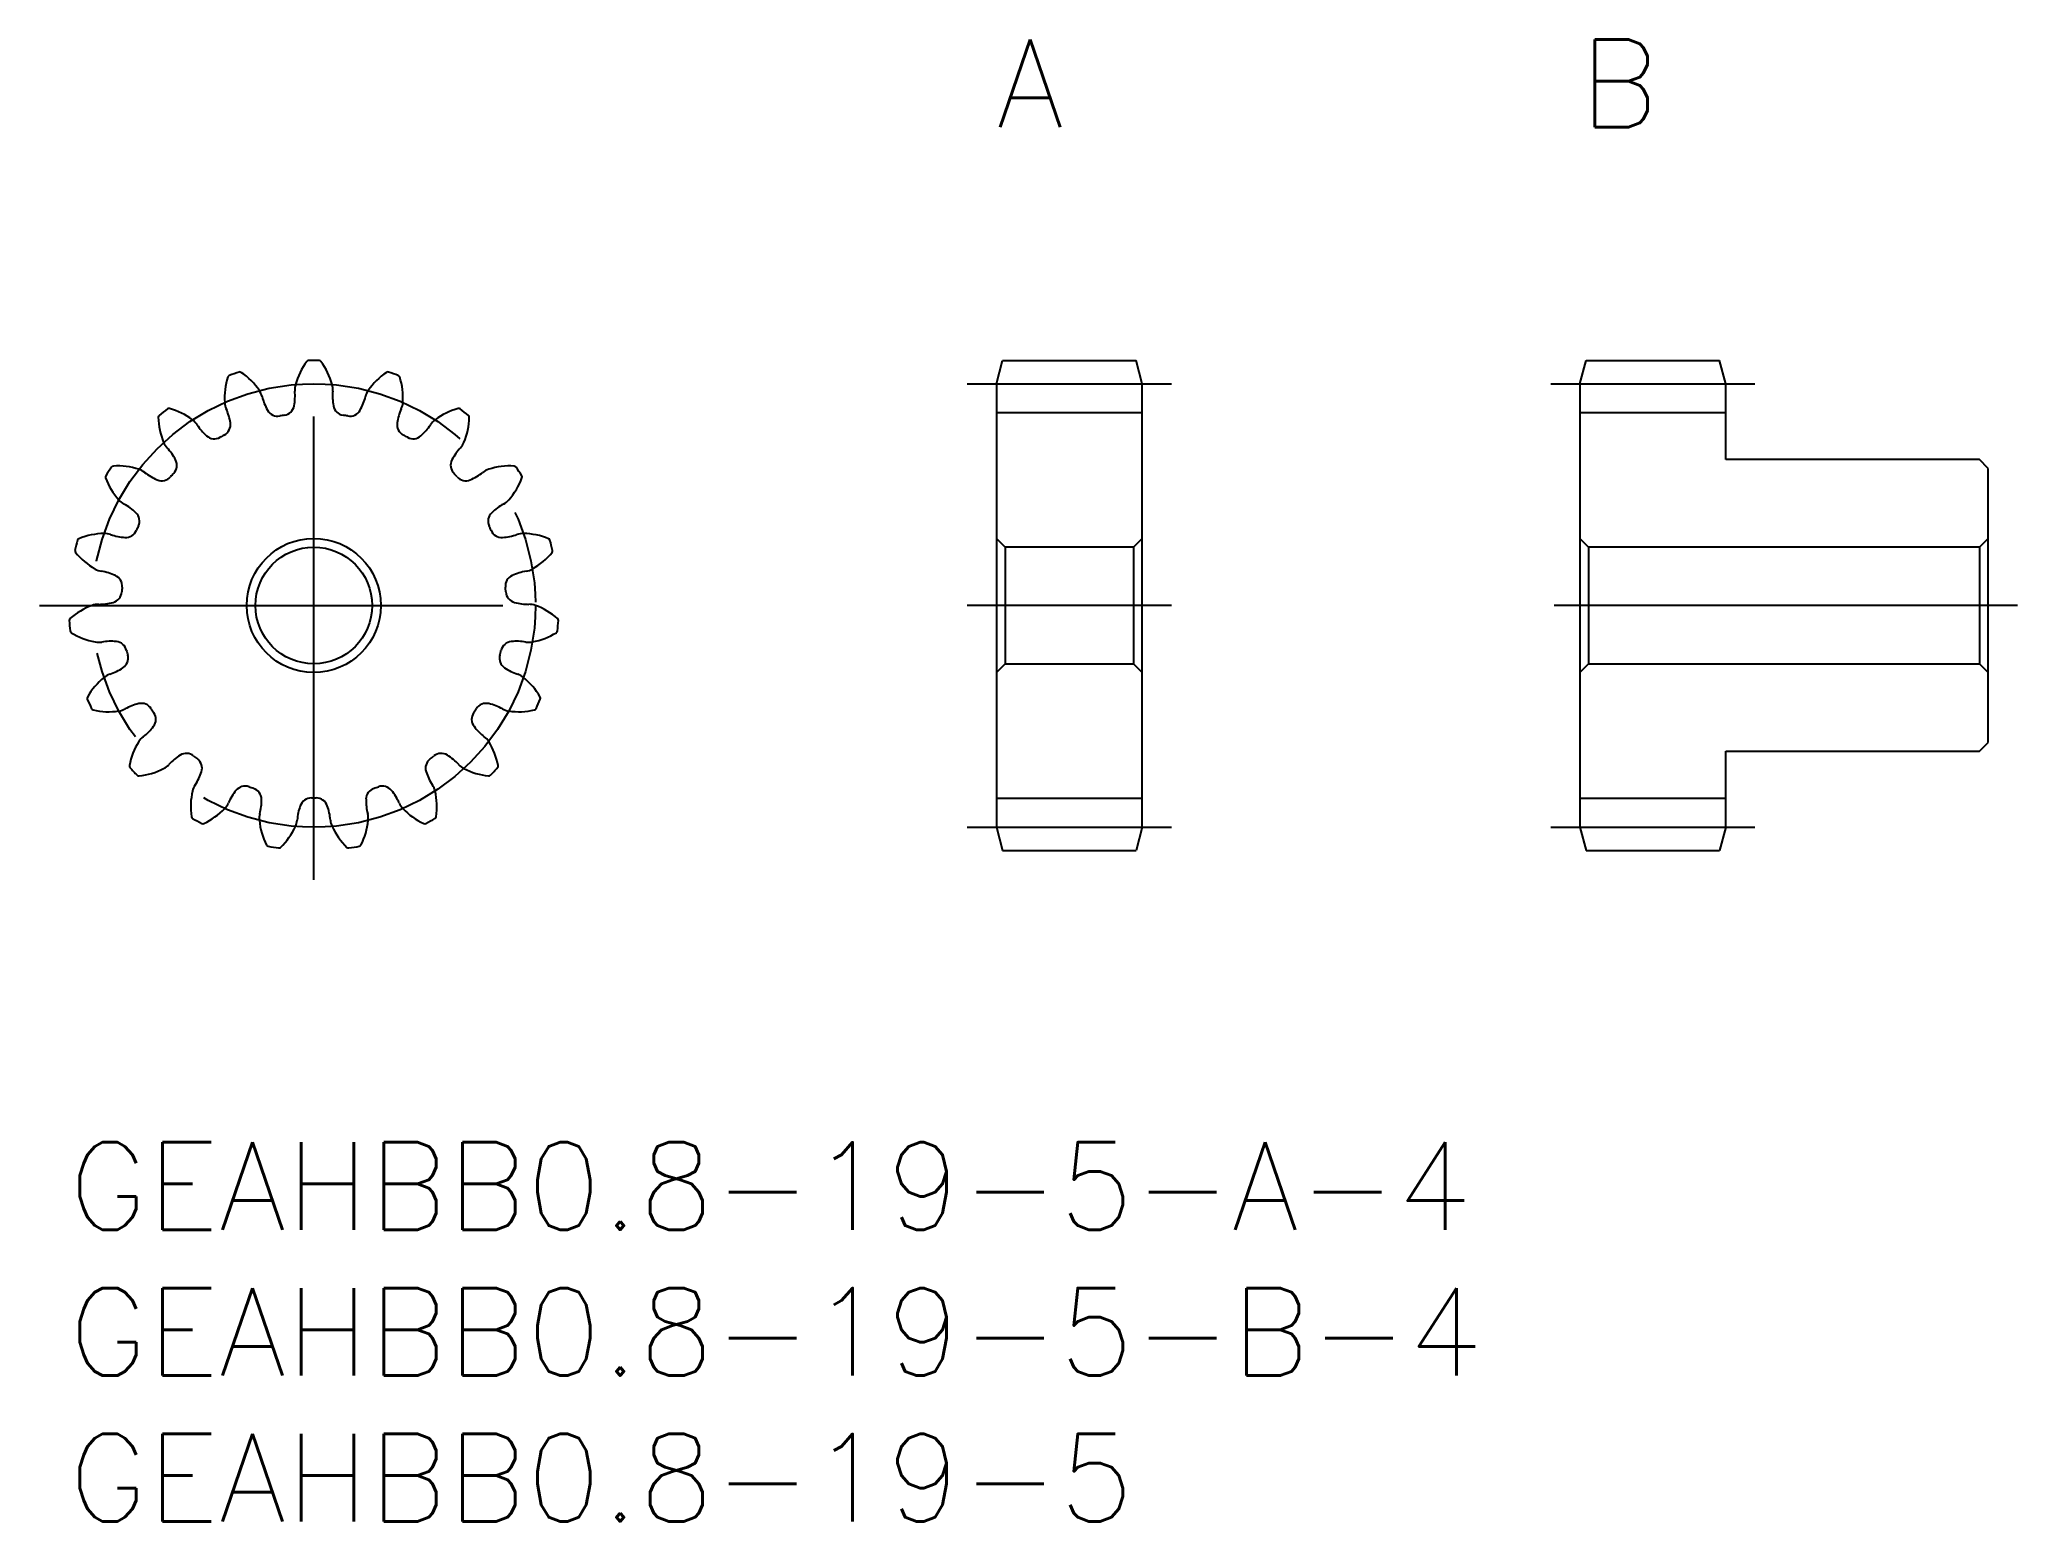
# Model space of a CAD drawing. Extents: x -1 to 66.8, y -13 to 37.8.
import ezdxf

# ---------------------------------------------------------------- set-up
doc = ezdxf.new("R2010")
doc.units = 0
doc.header["$LTSCALE"] = 0.5
doc.linetypes.add('CENTER', pattern=[50.8, 31.75, -6.35, 6.35, -6.35])
for name, color, linetype in [('MSM_CENTER', 1, 'CENTER'), ('MSM_CONTINUOUS', 7, 'CONTINUOUS'), ('MSM_PART_NUMBER', 7, 'CONTINUOUS')]:
    doc.layers.add(name, color=color, linetype=linetype)
doc.styles.get("Standard").update_dxf_attribs({"font": 'txt.shx', "height": 1, "bigfont": 'bigfont.shx'})

# ---------------------------------------------------------------- blocks, each defined once
blk = doc.blocks.new('*U2')
at = {"layer": 'MSM_PART_NUMBER'}
blk.add_text('GEAHBB0.8-19-5-A-4', height=3, dxfattribs=at).set_placement((0, -3))
blk = doc.blocks.new('*U3')
at = {"layer": 'MSM_PART_NUMBER'}
blk.add_text('GEAHBB0.8-19-5-B-4', height=3, dxfattribs=at).set_placement((0, -8))
blk = doc.blocks.new('*U4')
at = {"layer": 'MSM_PART_NUMBER'}
blk.add_text('GEAHBB0.8-19-5', height=3, dxfattribs=at).set_placement((0, -13))
blk = doc.blocks.new('*U5')
at = {"layer": 'MSM_PART_NUMBER'}
blk.add_text('A', height=3, dxfattribs=at).set_placement((31.8, 34.8))
blk = doc.blocks.new('*U6')
at = {"layer": 'MSM_PART_NUMBER'}
blk.add_text('B', height=3, dxfattribs=at).set_placement((51.8, 34.8))

msp = doc.modelspace()

# ---------------------------------------------------------------- linework, layer by layer
at = {"layer": 'MSM_CENTER'}
for p, q in [((8.4, 9), (8.4, 27.8)), ((30.8, 26), (37.8, 26)), ((50.8, 26), (57.8, 26)), ((-1, 18.4), (17.8, 18.4)), ((37.8, 18.4), (30.8, 18.4)), ((66.8, 18.4), (50.8, 18.4)), ((30.8, 10.8), (37.8, 10.8)), ((50.8, 10.8), (57.8, 10.8))]:
    msp.add_line(p, q, dxfattribs=at)
msp.add_circle((8.4, 18.4), 7.6, dxfattribs=at)
at = {"layer": 'MSM_CONTINUOUS'}
for p, q in [((31.8, 26), (32.014, 26.8)), ((32.014, 26.8), (36.586, 26.8)), ((36.8, 26), (36.586, 26.8)), ((51.8, 26), (52.014, 26.8)), ((52.014, 26.8), (56.586, 26.8)), ((56.8, 26), (56.586, 26.8)), ((31.8, 26), (31.8, 10.8)), ((36.8, 10.8), (36.8, 26)), ((51.8, 26), (51.8, 10.8)), ((56.8, 23.4), (56.8, 26)), ((36.8, 25), (31.8, 25)), ((56.8, 25), (51.8, 25)), ((65.5, 23.4), (56.8, 23.4)), ((65.8, 23.1), (65.5, 23.4)), ((65.8, 13.7), (65.8, 23.1)), ((31.8, 20.7), (32.1, 20.4)), ((32.1, 20.4), (32.1, 16.4)), ((36.5, 20.4), (32.1, 20.4)), ((36.5, 20.4), (36.8, 20.7)), ((36.5, 20.4), (36.5, 16.4)), ((51.8, 20.7), (52.1, 20.4)), ((52.1, 20.4), (52.1, 16.4)), ((65.5, 20.4), (52.1, 20.4)), ((65.5, 20.4), (65.8, 20.7)), ((65.5, 20.4), (65.5, 16.4)), ((32.1, 16.4), (31.8, 16.1)), ((32.1, 16.4), (36.5, 16.4)), ((36.8, 16.1), (36.5, 16.4)), ((52.1, 16.4), (51.8, 16.1)), ((52.1, 16.4), (65.5, 16.4)), ((65.8, 16.1), (65.5, 16.4)), ((65.5, 13.4), (65.8, 13.7)), ((56.8, 10.8), (56.8, 13.4)), ((56.8, 13.4), (65.5, 13.4)), ((31.8, 11.8), (36.8, 11.8)), ((51.8, 11.8), (56.8, 11.8)), ((31.8, 10.8), (32.014, 10)), ((36.8, 10.8), (36.586, 10)), ((51.8, 10.8), (52.014, 10)), ((56.8, 10.8), (56.586, 10)), ((32.014, 10), (36.586, 10)), ((52.014, 10), (56.586, 10))]:
    msp.add_line(p, q, dxfattribs=at)
for radius in [2.3, 2]:
    msp.add_circle((8.4, 18.4), radius, dxfattribs=at)
for centre, radius, start, end in [((10.064, 25.349), 2.375, 143.37077, 164.73684), ((8.222, 26.718), 0.08, 91.22701, 143.37079), ((8.4, 18.4), 8.4, 88.77311, 91.22689), ((8.578, 26.718), 0.08, 36.62923, 88.77312), ((6.736, 25.349), 2.375, 15.26316, 36.62923), ((7.717, 25.512), 2.375, 162.31814, 183.68421), ((5.531, 26.21), 0.08, 110.17426, 162.31816), ((8.4, 18.4), 8.4, 107.72048, 110.17426), ((5.868, 26.325), 0.08, 55.5766, 107.72048), ((4.57, 24.432), 2.375, 34.21053, 55.5766), ((5.996, 25.402), 0.651, 14.13202, 34.21054), ((8.4, 25.803), 0.651, 164.73683, 184.81534), ((8.4, 25.803), 0.651, 355.18466, 15.26317), ((10.804, 25.402), 0.651, 145.78946, 165.86798), ((12.23, 24.432), 2.375, 124.4234, 145.78947), ((10.932, 26.325), 0.08, 72.27964, 124.4234), ((8.4, 18.4), 8.4, 69.82574, 72.27952), ((11.269, 26.21), 0.08, 17.68186, 69.82574), ((9.083, 25.512), 2.375, 356.31579, 17.68186), ((8.4, 18.4), 8.4, 126.66785, 129.12162), ((3.432, 25.074), 0.08, 74.52396, 126.66785), ((2.819, 22.862), 2.375, 53.15789, 74.52396), ((5.996, 25.402), 0.651, 183.6842, 203.76271), ((3.662, 24.374), 1.9, 8.56446, 23.76272), ((8.47, 26.024), 1.9, 194.13201, 209.33028), ((7.162, 25.29), 0.4, 209.33029, 280.18705), ((7.334, 25.318), 0.4, 278.76032, 349.6171), ((5.858, 25.589), 1.9, 349.61709, 4.81535), ((10.942, 25.589), 1.9, 175.18465, 190.38291), ((9.466, 25.318), 0.4, 190.38292, 261.23968), ((9.638, 25.29), 0.4, 259.81296, 330.66973), ((8.33, 26.024), 1.9, 330.66972, 345.86799), ((13.138, 24.374), 1.9, 156.23728, 171.43554), ((10.804, 25.402), 0.651, 336.23729, 356.3158), ((13.981, 22.862), 2.375, 105.47604, 126.84211), ((13.368, 25.074), 0.08, 53.33227, 105.47604), ((8.4, 18.4), 8.4, 50.87838, 53.33215), ((3.15, 24.855), 0.08, 129.12162, 181.26553), ((5.445, 24.905), 2.375, 181.26551, 202.63158), ((3.853, 24.242), 0.651, 33.07939, 53.15791), ((5.99, 25.634), 1.9, 213.07938, 228.27765), ((5.145, 24.597), 0.4, 297.70769, 8.56446), ((8.4, 18.4), 6.6, 98.76032, 100.18705), ((8.4, 18.4), 6.6, 79.81295, 81.23968), ((11.655, 24.597), 0.4, 171.43554, 242.29231), ((10.81, 25.634), 1.9, 311.72235, 326.92062), ((12.947, 24.242), 0.651, 126.84209, 146.92061), ((11.355, 24.905), 2.375, 337.36842, 358.73449), ((13.65, 24.855), 0.08, 358.73449, 50.87838), ((3.853, 24.242), 0.651, 202.63157, 222.71008), ((1.979, 22.512), 1.9, 27.51183, 42.71009), ((4.992, 24.514), 0.4, 228.27765, 299.13442), ((8.4, 18.4), 6.6, 117.70769, 119.13442), ((8.4, 18.4), 6.6, 60.86558, 62.29231), ((11.808, 24.514), 0.4, 240.86559, 311.72236), ((14.821, 22.512), 1.9, 137.28991, 152.48817), ((12.947, 24.242), 0.651, 317.28992, 337.36843), ((8.4, 18.4), 8.4, 145.61522, 148.06899), ((1.534, 23.099), 0.08, 93.47133, 145.61522), ((1.673, 20.808), 2.375, 72.10526, 93.47133), ((2.203, 22.449), 0.651, 52.02676, 72.10528), ((3.309, 23.205), 0.4, 316.65506, 27.51183), ((13.491, 23.205), 0.4, 152.48817, 223.34494), ((14.597, 22.449), 0.651, 107.89472, 127.97324), ((15.127, 20.808), 2.375, 86.52867, 107.89474), ((15.266, 23.099), 0.08, 34.3849, 86.52867), ((8.4, 18.4), 8.4, 31.93101, 34.38478), ((1.339, 22.8), 0.08, 148.06899, 200.2129), ((3.493, 23.593), 2.375, 200.21288, 221.57895), ((3.772, 24.46), 1.9, 232.02675, 247.22502), ((3.191, 23.076), 0.4, 247.22501, 318.08179), ((8.4, 18.4), 6.6, 136.65505, 138.08179), ((8.4, 18.4), 6.6, 41.91821, 43.34494), ((13.609, 23.076), 0.4, 221.91823, 292.77498), ((13.028, 24.46), 1.9, 292.77498, 307.97325), ((13.307, 23.593), 2.375, 318.42105, 339.78712), ((15.461, 22.8), 0.08, 339.78712, 31.93101), ((2.203, 22.449), 0.651, 221.57893, 241.65745), ((0.992, 20.204), 1.9, 46.45919, 61.65746), ((15.808, 20.204), 1.9, 118.34254, 133.54081), ((14.597, 22.449), 0.651, 298.34255, 318.42107), ((2.025, 21.291), 0.4, 335.60243, 46.4592), ((8.4, 18.4), 6.6, 155.60242, 157.02916), ((14.775, 21.291), 0.4, 133.5408, 204.39758), ((8.4, 18.4), 6.6, 22.97084, 24.39758), ((8.4, 18.4), 8.4, 164.56259, 167.01636), ((0.38, 20.615), 0.08, 112.4187, 164.56259), ((1.255, 18.493), 2.375, 91.05263, 112.4187), ((1.224, 20.217), 0.651, 70.97413, 91.05265), ((2.055, 22.628), 1.9, 250.97412, 266.17238), ((1.955, 21.132), 0.4, 266.17238, 337.02916), ((14.845, 21.132), 0.4, 202.97086, 273.82762), ((14.745, 22.628), 1.9, 273.82762, 289.02588), ((15.576, 20.217), 0.651, 88.94735, 109.02587), ((15.545, 18.493), 2.375, 67.5813, 88.94737), ((16.42, 20.615), 0.08, 15.43753, 67.5813), ((8.4, 18.4), 8.4, 12.98364, 15.43742), ((0.293, 20.269), 0.08, 167.01636, 219.16026), ((2.072, 21.719), 2.375, 219.16025, 240.52632), ((14.728, 21.719), 2.375, 299.47368, 320.83975), ((16.507, 20.269), 0.08, 320.83975, 12.98364), ((1.224, 20.217), 0.651, 240.5263, 260.60482), ((0.807, 17.701), 1.9, 65.40656, 80.60483), ((1.432, 19.065), 0.4, 354.5498, 65.40657), ((8.4, 18.4), 6.6, 174.54979, 175.97652), ((15.368, 19.065), 0.4, 114.59343, 185.45021), ((8.4, 18.4), 6.6, 4.02348, 5.45021), ((15.993, 17.701), 1.9, 99.39517, 114.59344), ((15.576, 20.217), 0.651, 279.39518, 299.4737), ((1.612, 16.168), 2.375, 110, 131.36607), ((1.023, 17.789), 0.651, 89.9215, 110.00001), ((1.026, 20.339), 1.9, 269.92149, 285.11975), ((1.417, 18.891), 0.4, 285.11975, 355.97652), ((15.383, 18.891), 0.4, 184.02349, 254.88025), ((15.774, 20.339), 1.9, 254.88025, 270.07851), ((15.777, 17.789), 0.651, 69.99999, 90.0785), ((15.188, 16.168), 2.375, 48.63393, 70), ((0.096, 17.891), 0.08, 131.36607, 183.50995), ((8.4, 18.4), 8.4, 183.50995, 185.96373), ((8.4, 18.4), 8.4, 354.03627, 356.49005), ((16.704, 17.891), 0.08, 356.49005, 48.63393), ((0.125, 17.536), 0.08, 185.96385, 238.10763), ((1.338, 19.484), 2.375, 238.10762, 259.47368), ((1.023, 17.789), 0.651, 259.47367, 279.55219), ((1.446, 15.273), 1.9, 84.35393, 99.5522), ((1.593, 16.766), 0.4, 13.49717, 84.35394), ((15.207, 16.766), 0.4, 95.64606, 166.50284), ((15.354, 15.273), 1.9, 80.4478, 95.64607), ((15.777, 17.789), 0.651, 260.44781, 280.52633), ((15.462, 19.484), 2.375, 280.52632, 301.89239), ((16.675, 17.536), 0.08, 301.89239, 354.03627), ((1.636, 16.597), 0.4, 304.06711, 14.92389), ((8.4, 18.4), 6.6, 193.49716, 194.92389), ((15.164, 16.597), 0.4, 165.07612, 235.93289), ((8.4, 18.4), 6.6, 345.07611, 346.50284), ((2.705, 14.085), 2.375, 128.94737, 150.31344), ((1.621, 15.426), 0.651, 108.86887, 128.94738), ((0.796, 17.84), 1.9, 288.86886, 304.06712), ((16.004, 17.84), 1.9, 235.93288, 251.13114), ((15.179, 15.426), 0.651, 51.05262, 71.13113), ((14.095, 14.085), 2.375, 29.68656, 51.05263), ((0.711, 15.222), 0.08, 150.31344, 202.45732), ((8.4, 18.4), 8.4, 202.45732, 204.9111), ((2.838, 13.185), 1.9, 103.3013, 118.49957), ((2.493, 14.645), 0.4, 32.44454, 103.30131), ((14.307, 14.645), 0.4, 76.69869, 147.55547), ((13.962, 13.185), 1.9, 61.50043, 76.6987), ((8.4, 18.4), 8.4, 335.0889, 337.54268), ((16.089, 15.222), 0.08, 337.5428, 29.68657), ((0.854, 14.896), 0.08, 204.91122, 257.055), ((1.368, 17.132), 2.375, 257.05498, 278.42105), ((1.621, 15.426), 0.651, 278.42104, 298.49955), ((1.39, 15.401), 1.9, 307.81622, 323.01449), ((8.4, 18.4), 6.6, 212.44453, 213.87126), ((2.588, 14.499), 0.4, 323.01448, 33.87126), ((14.212, 14.499), 0.4, 146.12875, 216.98552), ((8.4, 18.4), 6.6, 326.12874, 327.55547), ((15.41, 15.401), 1.9, 216.98551, 232.18378), ((15.179, 15.426), 0.651, 241.50045, 261.57896), ((15.432, 17.132), 2.375, 261.57895, 282.94502), ((15.946, 14.896), 0.08, 282.94502, 335.0889), ((4.414, 12.47), 2.375, 147.89474, 169.26081), ((2.954, 13.386), 0.651, 127.81623, 147.89475), ((13.846, 13.386), 0.651, 32.10525, 52.18377), ((12.386, 12.47), 2.375, 10.73919, 32.10526), ((2.16, 12.897), 0.08, 169.26081, 221.40469), ((2.954, 13.386), 0.651, 297.36841, 317.44692), ((4.832, 11.661), 1.9, 122.24867, 137.44693), ((4.032, 12.93), 0.4, 51.39191, 122.24868), ((8.4, 18.4), 6.6, 231.3919, 232.81863), ((4.17, 12.823), 0.4, 341.96185, 52.81863), ((12.63, 12.823), 0.4, 127.18138, 198.03815), ((8.4, 18.4), 6.6, 307.18137, 308.6081), ((12.768, 12.93), 0.4, 57.75133, 128.6081), ((11.968, 11.661), 1.9, 42.55307, 57.75133), ((13.846, 13.386), 0.651, 222.55308, 242.63159), ((14.64, 12.897), 0.08, 318.59543, 10.7392), ((8.4, 18.4), 8.4, 221.40469, 223.85847), ((2.401, 12.635), 0.08, 223.85847, 276.00237), ((2.161, 14.918), 2.375, 276.00235, 297.36842), ((4.877, 11.889), 0.651, 146.7636, 166.84212), ((2.743, 13.287), 1.9, 326.76359, 341.96186), ((6.045, 11.808), 0.4, 70.33928, 141.19604), ((10.755, 11.808), 0.4, 38.80396, 109.66073), ((14.057, 13.287), 1.9, 198.03814, 213.23641), ((11.923, 11.889), 0.651, 13.15788, 33.2364), ((14.639, 14.918), 2.375, 242.63158, 263.99765), ((14.399, 12.635), 0.08, 263.99765, 316.14153), ((8.4, 18.4), 8.4, 316.14153, 318.59531), ((6.556, 11.497), 2.375, 166.84211, 188.20818), ((4.877, 11.889), 0.651, 316.31578, 336.39429), ((7.214, 10.868), 1.9, 141.19604, 156.3943), ((8.4, 18.4), 6.6, 250.33927, 251.766), ((6.21, 11.751), 0.4, 0.90922, 71.766), ((4.71, 11.728), 1.9, 345.71096, 0.90923), ((9.724, 10.891), 1.9, 160.1434, 175.34167), ((8.313, 11.401), 0.4, 89.28664, 160.14341), ((8.4, 18.4), 6.6, 269.28663, 270.71337), ((8.487, 11.401), 0.4, 19.85659, 90.71337), ((7.076, 10.891), 1.9, 4.65833, 19.8566), ((10.59, 11.751), 0.4, 108.23401, 179.09078), ((12.09, 11.728), 1.9, 179.09077, 194.28904), ((8.4, 18.4), 6.6, 288.234, 289.66073), ((9.586, 10.868), 1.9, 23.6057, 38.80396), ((11.923, 11.889), 0.651, 203.60571, 223.68422), ((10.244, 11.497), 2.375, 351.79183, 13.15789), ((4.284, 11.169), 0.08, 188.20818, 240.35206), ((8.4, 18.4), 8.4, 240.35206, 242.80584), ((4.598, 11), 0.08, 242.80584, 294.94973), ((3.63, 13.08), 2.375, 294.94972, 316.31579), ((7.182, 11.098), 0.651, 165.71097, 185.78949), ((8.897, 11.272), 2.375, 185.78947, 207.15554), ((7.182, 11.098), 0.651, 335.26314, 355.34166), ((9.618, 11.098), 0.651, 184.65834, 204.73686), ((7.903, 11.272), 2.375, 332.84446, 354.21053), ((9.618, 11.098), 0.651, 354.21051, 14.28903), ((13.17, 13.08), 2.375, 223.68421, 245.05028), ((12.202, 11), 0.08, 245.05028, 297.19416), ((8.4, 18.4), 8.4, 297.19416, 299.64794), ((12.516, 11.169), 0.08, 299.64806, 351.79184), ((6.855, 10.225), 0.08, 207.15554, 259.29943), ((5.615, 11.82), 2.375, 313.89709, 335.26316), ((11.185, 11.82), 2.375, 204.73684, 226.10291), ((9.945, 10.225), 0.08, 280.70069, 332.84447), ((8.4, 18.4), 8.4, 259.29943, 261.7532), ((7.207, 10.166), 0.08, 261.7532, 313.8971), ((9.593, 10.166), 0.08, 226.10291, 278.2468), ((8.4, 18.4), 8.4, 278.2468, 280.70057)]:
    msp.add_arc(centre, radius, start, end, dxfattribs=at)

# ---------------------------------------------------------------- block references
for name in ['*U5', '*U6', '*U2', '*U3', '*U4']:
    msp.add_blockref(name, (0, 0), dxfattribs=at)

doc.saveas('drawing.dxf')
